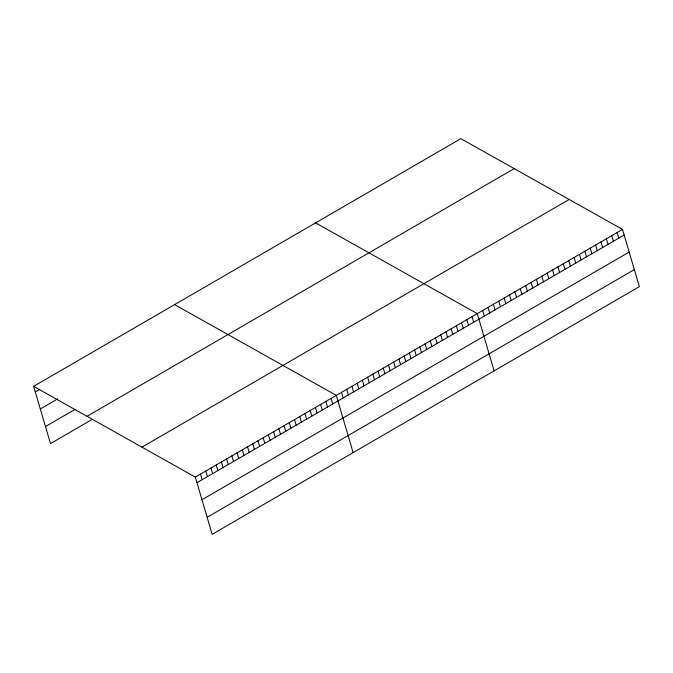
<?xml version="1.0" encoding="UTF-8"?>
<svg xmlns="http://www.w3.org/2000/svg" width="673" height="673" viewBox="0 0 673 673"><rect width="100%" height="100%" fill="white"/><g stroke="black" fill="none" stroke-linecap="round" stroke-linejoin="round"><path stroke-width="1.01" d="M33.65 386.344L460.845 138.663L622.508 229.426L639.35 286.656L212.155 534.337L195.313 477.107L33.65 386.344L50.492 443.574L92.26 419.355M35.299 391.938L39.648 389.415M40.313 408.982L57.718 398.887M45.478 426.539L75.065 409.377M87.002 416.301L514.189 168.612M141.961 447.158L569.156 199.469M195.313 477.107L622.508 229.426M196.962 482.701L624.157 235.02M201.976 499.745L629.171 252.055M207.141 517.301L634.336 269.612M315.595 222.872L477.258 313.635L494.108 370.865M174.627 304.608L336.29 395.371L353.132 452.601M617.124 232.547L618.773 238.141M611.749 235.659L613.397 241.254M606.365 238.78L608.013 244.375M600.989 241.901L602.638 247.496M595.613 245.022L597.254 250.617M590.229 248.135L591.878 253.729M584.854 251.256L586.494 256.85M579.47 254.377L581.119 259.971M574.094 257.498L575.735 263.093M568.71 260.611L570.359 266.205M563.335 263.732L564.975 269.326M557.951 266.853L559.6 272.447M552.575 269.974L554.224 275.568M547.191 273.095L548.84 278.681M541.815 276.208L543.464 281.802M536.431 279.329L538.08 284.923M531.056 282.45L532.705 288.044M525.68 285.571L527.321 291.157M520.296 288.683L521.945 294.278M514.921 291.804L516.561 297.399M509.537 294.925L511.186 300.52M504.161 298.046L505.802 303.641M498.777 301.159L500.426 306.753M493.402 304.28L495.042 309.874M488.018 307.401L489.666 312.995M482.642 310.522L484.291 316.117M472.042 316.663L473.683 322.258M466.818 319.692L468.467 325.286M461.594 322.72L463.243 328.315M456.378 325.749L458.019 331.343M451.154 328.777L452.803 334.372M445.93 331.806L447.579 337.392M440.714 334.826L442.354 340.42M435.49 337.854L437.139 343.449M430.266 340.883L431.915 346.477M425.05 343.911L426.69 349.506M419.826 346.94L421.475 352.534M414.602 349.968L416.251 355.563M409.386 352.989L411.035 358.583M404.162 356.017L405.811 361.611M398.946 359.046L400.586 364.64M393.722 362.074L395.371 367.668M388.498 365.103L390.147 370.697M383.282 368.131L384.922 373.725M378.058 371.16L379.707 376.754M372.834 374.18L374.482 379.774M367.618 377.208L369.258 382.802M362.394 380.237L364.043 385.831M357.17 383.265L358.818 388.859M351.954 386.294L353.594 391.888M346.73 389.322L348.378 394.916M341.505 392.351L343.154 397.936M331.066 398.399L332.714 403.993M325.841 401.428L327.49 407.022M320.626 404.456L322.266 410.05M315.401 407.485L317.05 413.079M310.177 410.513L311.826 416.107M304.962 413.542L306.602 419.128M299.737 416.562L301.386 422.156M294.513 419.59L296.162 425.185M289.297 422.619L290.938 428.213M284.073 425.647L285.722 431.242M278.849 428.676L280.498 434.27M273.633 431.704L275.282 437.299M268.409 434.733L270.058 440.319M263.185 437.753L264.834 443.347M257.969 440.781L259.618 446.376M252.745 443.81L254.394 449.404M247.529 446.838L249.17 452.433M242.305 449.867L243.954 455.461M237.081 452.895L238.73 458.49M231.865 455.915L233.506 461.51M226.641 458.944L228.29 464.538M221.417 461.972L223.066 467.567M216.201 465.001L217.842 470.595M210.977 468.029L212.626 473.624M205.753 471.058L207.402 476.652M200.537 474.086L202.178 479.681"/></g></svg>
